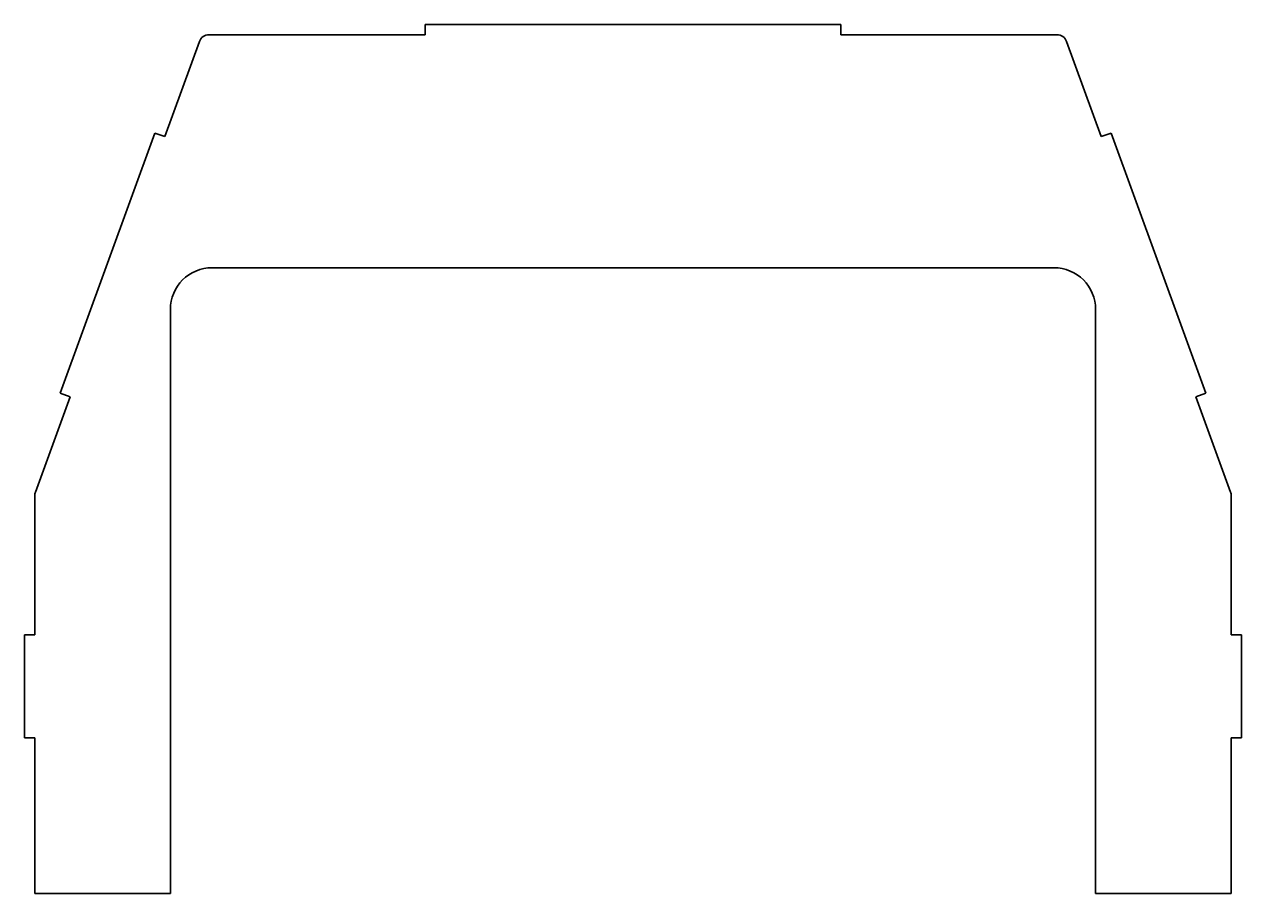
# Model space of a CAD drawing. Header units: inches. Extents: x 0 to 175, y 0 to 125.
import ezdxf

# ---------------------------------------------------------------- set-up
doc = ezdxf.new("R2010")
doc.units = ezdxf.units.IN
doc.header["$MEASUREMENT"] = 0
doc.layers.add('SIMUMAK Visible (ISO)', color=7, linetype='Continuous', lineweight=35)

# ---------------------------------------------------------------- blocks, each defined once
blk = doc.blocks.new('CDR-INSMT-V029-CSTM001_Chapas soldadas_CDR-INSMT-V029-CSTM001')
at = {"layer": 'SIMUMAK Visible (ISO)'}
for p, q in [((-29.9, 62.5), (-29.9, 61)), ((29.9, 62.5), (-29.9, 62.5)), ((29.9, 61), (29.9, 62.5)), ((-67.31, 46.35), (-62.34, 60.01)), ((-60.93, 61), (-29.9, 61)), ((29.9, 61), (60.93, 61)), ((62.34, 60.01), (67.31, 46.35)), ((-68.74, 46.87), (-82.35, 9.47)), ((-67.31, 46.35), (-68.74, 46.87)), ((68.74, 46.87), (67.31, 46.35)), ((82.35, 9.47), (68.74, 46.87)), ((-60.5, 27.5), (60.5, 27.5)), ((-66.5, -62.5), (-66.5, 21.5)), ((66.5, 21.5), (66.5, -62.5)), ((-85.91, -4.75), (-80.92, 8.95)), ((-82.35, 9.47), (-80.92, 8.95)), ((80.92, 8.95), (82.35, 9.47)), ((80.92, 8.95), (85.91, -4.75)), ((-86, -25.3), (-86, -5.26)), ((86, -5.26), (86, -25.3)), ((-86, -25.3), (-87.5, -25.3)), ((-87.5, -25.3), (-87.5, -40.1)), ((87.5, -25.3), (86, -25.3)), ((87.5, -40.1), (87.5, -25.3)), ((-87.5, -40.1), (-86, -40.1)), ((-86, -62.5), (-86, -40.1)), ((86, -40.1), (86, -62.5)), ((86, -40.1), (87.5, -40.1)), ((-66.5, -62.5), (-86, -62.5)), ((86, -62.5), (66.5, -62.5))]:
    blk.add_line(p, q, dxfattribs=at)
at = {"layer": 'SIMUMAK Visible (ISO)', "extrusion": (0, 0, -1)}
for centre, start, end in [((60.93, 59.5), 20, 90), ((-60.93, 59.5), 90, 160), ((84.5, -5.26), 0, 20), ((-84.5, -5.26), 160, 180)]:
    blk.add_arc(centre, 1.5, start, end, dxfattribs=at)
at = {"layer": 'SIMUMAK Visible (ISO)'}
for centre, start, end in [((-60.5, 21.5), 90, 180), ((60.5, 21.5), 0, 90)]:
    blk.add_arc(centre, 6, start, end, dxfattribs=at)

msp = doc.modelspace()

# ---------------------------------------------------------------- block references
msp.add_blockref('CDR-INSMT-V029-CSTM001_Chapas soldadas_CDR-INSMT-V029-CSTM001', (87.5, 62.5))

doc.saveas('drawing.dxf')
